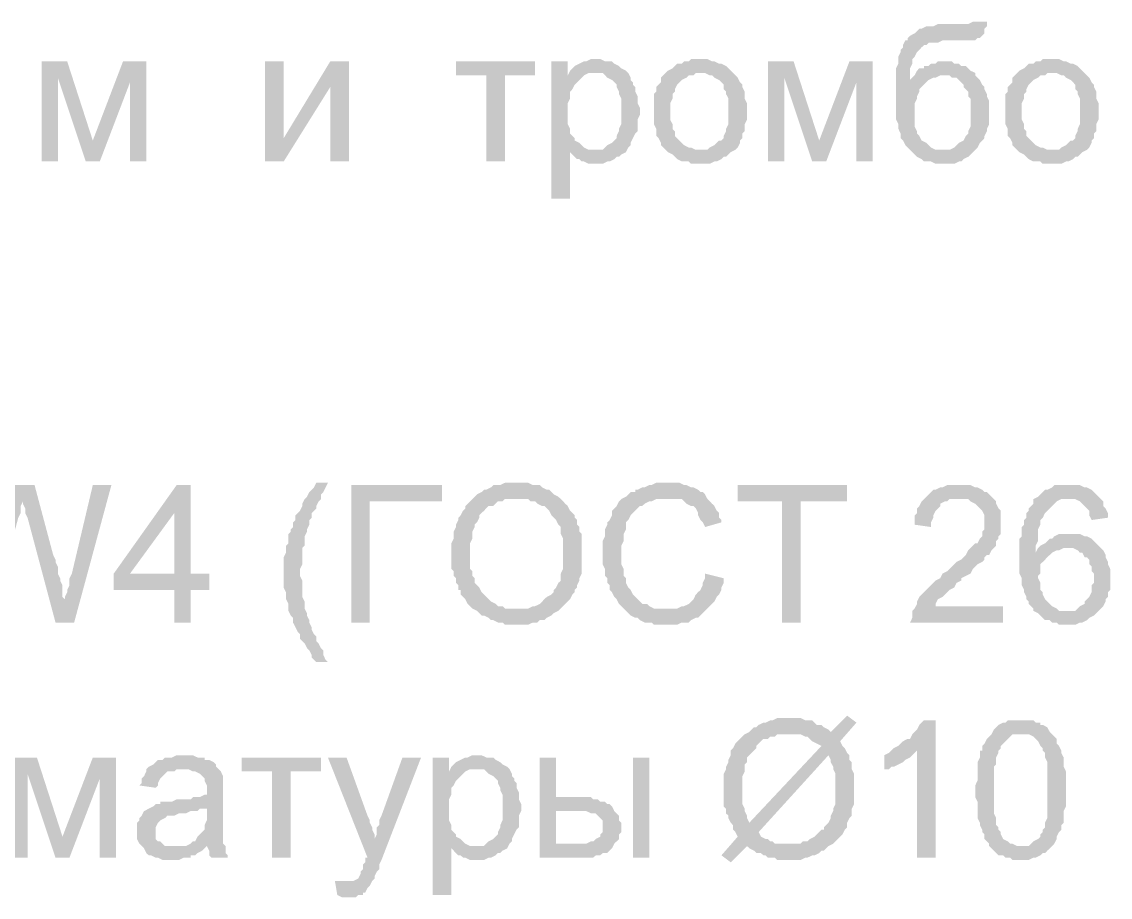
# Model space of a CAD drawing. Header units: millimetres. Extents: x -383313 to -161684, y -117025 to 99224.
# Drawn here: x -340972 to -338993, y -34127 to -32535 of the extents above; entities that cross this region are included whole.
import ezdxf

# ---------------------------------------------------------------- set-up
doc = ezdxf.new("R2010")
doc.units = ezdxf.units.MM
doc.header["$MEASUREMENT"] = 0
doc.layers.add('PDF_Solid Fills', color=7, linetype='Continuous')

# ---------------------------------------------------------------- blocks, each defined once
blk = doc.blocks.new('A$Cf5759c35')
at = {"layer": 'PDF_Solid Fills'}
for points in [[(19219.2, -14270.6), (19219.2, -14270.6), (19210.7, -14274.8), (19210.7, -14274.8), (19210.7, -14274.8), (19206.5, -14274.8), (19198, -14274.8), (19189.5, -14274.8), (19176.8, -14274.8), (19168.4, -14274.8), (19159.9, -14274.8), (19155.7, -14274.8), (19147.2, -14279), (19138.7, -14279), (19134.5, -14279), (19126, -14283.3), (19121.8, -14283.3), (19117.6, -14287.5), (19113.3, -14291.7), (19104.9, -14296), (19100.6, -14300.2), (19100.6, -14304.4), (19096.4, -14304.4), (19092.2, -14312.9), (19092.2, -14317.1), (19087.9, -14321.4), (19087.9, -14325.6), (19083.7, -14334.1), (19083.7, -14338.3), (19083.7, -14346.8), (19079.5, -14355.2), (19079.5, -14359.5), (19079.5, -14367.9), (19079.5, -14376.4), (19079.5, -14384.9), (19079.5, -14397.6), (19079.5, -14401.8), (19079.5, -14410.3), (19079.5, -14418.7), (19079.5, -14427.2), (19079.5, -14435.7), (19079.5, -14444.1), (19079.5, -14448.4), (19083.7, -14456.8), (19083.7, -14461.1), (19083.7, -14465.3), (19087.9, -14473.8), (19087.9, -14478), (19087.9, -14482.2), (19092.2, -14486.5), (19096.4, -14494.9), (19100.6, -14499.2), (19104.9, -14503.4), (19109.1, -14507.6), (19113.3, -14511.9), (19117.6, -14516.1), (19126, -14520.3), (19130.3, -14524.6), (19134.5, -14524.6), (19143, -14524.6), (19151.4, -14528.8), (19155.7, -14528.8), (19164.1, -14528.8), (19172.6, -14528.8), (19176.8, -14528.8), (19185.3, -14528.8), (19193.8, -14524.6), (19198, -14524.6), (19202.2, -14520.3), (19210.7, -14516.1), (19210.7, -14516.1), (19214.9, -14511.9), (19219.2, -14507.6), (19223.4, -14503.4), (19164.1, -14503.4), (19164.1, -14503.4), (19155.7, -14503.4), (19151.4, -14503.4), (19143, -14499.2), (19138.7, -14494.9), (19134.5, -14490.7), (19126, -14486.5), (19126, -14486.5), (19121.8, -14478), (19117.6, -14473.8), (19117.6, -14469.5), (19113.3, -14461.1), (19113.3, -14452.6), (19113.3, -14448.4), (19113.3, -14439.9), (19113.3, -14431.4), (19113.3, -14423), (19113.3, -14418.7), (19117.6, -14410.3), (19117.6, -14406), (19121.8, -14397.6), (19121.8, -14393.3), (19126, -14389.1), (19130.3, -14384.9), (19134.5, -14380.6), (19104.9, -14376.4), (19104.9, -14376.4), (19104.9, -14367.9), (19104.9, -14363.7), (19104.9, -14355.2), (19109.1, -14346.8), (19109.1, -14342.5), (19109.1, -14338.3), (19113.3, -14334.1), (19117.6, -14325.6), (19121.8, -14321.4), (19126, -14317.1), (19130.3, -14312.9), (19134.5, -14312.9), (19138.7, -14308.7), (19143, -14308.7), (19151.4, -14308.7), (19155.7, -14308.7), (19164.1, -14304.4), (19172.6, -14304.4), (19181.1, -14304.4), (19189.5, -14304.4), (19198, -14304.4), (19206.5, -14304.4), (19210.7, -14304.4), (19219.2, -14304.4), (19223.4, -14304.4), (19227.6, -14300.2), (19231.9, -14300.2), (19236.1, -14296), (19240.3, -14291.7), (19240.3, -14283.3), (19244.6, -14279), (19244.6, -14270.6)], [(17572.4, -14342.5), (17525.8, -14342.5), (17525.8, -14524.6), (17555.5, -14524.6), (17555.5, -14372.2)], [(17716.3, -14342.5), (17674, -14342.5), (17619, -14486.5), (17606.3, -14524.6), (17631.7, -14524.6), (17686.7, -14380.6)], [(18084.6, -14342.5), (18050.8, -14342.5), (17966.1, -14482.2), (17932.2, -14524.6), (17966.1, -14524.6), (18050.8, -14389.1)], [(18423.3, -14342.5), (18279.4, -14342.5), (18279.4, -14367.9), (18334.4, -14367.9), (18334.4, -14524.6), (18368.3, -14524.6), (18368.3, -14367.9), (18423.3, -14367.9)], [(18482.6, -14342.5), (18452.9, -14342.5), (18452.9, -14592.3), (18486.8, -14592.3), (18486.8, -14507.6), (18529.1, -14503.4), (18524.9, -14503.4), (18520.7, -14503.4), (18512.2, -14499.2), (18508, -14494.9), (18503.7, -14490.7), (18495.3, -14486.5), (18495.3, -14482.2), (18491, -14478), (18486.8, -14473.8), (18486.8, -14465.3), (18482.6, -14456.8), (18482.6, -14452.6), (18482.6, -14444.1), (18482.6, -14435.7), (18482.6, -14431.4), (18482.6, -14423), (18482.6, -14418.7), (18486.8, -14410.3), (18486.8, -14401.8), (18486.8, -14397.6), (18491, -14393.3), (18495.3, -14384.9), (18499.5, -14380.6), (18503.7, -14376.4), (18508, -14372.2), (18512.2, -14367.9), (18482.6, -14367.9)], [(18533.4, -14338.3), (18533.4, -14338.3), (18524.9, -14338.3), (18516.4, -14342.5), (18512.2, -14342.5), (18503.7, -14346.8), (18503.7, -14346.8), (18495.3, -14351), (18491, -14355.2), (18486.8, -14359.5), (18533.4, -14363.7), (18537.6, -14363.7), (18546.1, -14363.7), (18550.3, -14367.9), (18554.5, -14372.2), (18563, -14376.4), (18567.2, -14380.6), (18571.5, -14384.9), (18571.5, -14389.1), (18575.7, -14397.6), (18575.7, -14401.8), (18579.9, -14410.3), (18579.9, -14414.5), (18579.9, -14423), (18579.9, -14431.4), (18579.9, -14435.7), (18579.9, -14444.1), (18579.9, -14452.6), (18579.9, -14456.8), (18575.7, -14465.3), (18575.7, -14469.5), (18571.5, -14478), (18571.5, -14482.2), (18567.2, -14486.5), (18563, -14490.7), (18554.5, -14494.9), (18550.3, -14499.2), (18546.1, -14503.4), (18537.6, -14503.4), (18529.1, -14503.4), (18486.8, -14507.6), (18486.8, -14507.6), (18495.3, -14516.1), (18499.5, -14520.3), (18503.7, -14520.3), (18508, -14524.6), (18512.2, -14524.6), (18520.7, -14528.8), (18524.9, -14528.8), (18533.4, -14528.8), (18533.4, -14528.8), (18541.8, -14528.8), (18546.1, -14528.8), (18554.5, -14524.6), (18558.8, -14524.6), (18567.2, -14520.3), (18571.5, -14516.1), (18575.7, -14516.1), (18579.9, -14511.9), (18588.4, -14507.6), (18592.6, -14499.2), (18596.9, -14494.9), (18596.9, -14490.7), (18601.1, -14482.2), (18601.1, -14482.2), (18605.3, -14473.8), (18609.6, -14469.5), (18609.6, -14461.1), (18609.6, -14452.6), (18609.6, -14448.4), (18613.8, -14439.9), (18613.8, -14431.4), (18613.8, -14431.4), (18613.8, -14427.2), (18609.6, -14418.7), (18609.6, -14410.3), (18609.6, -14406), (18605.3, -14397.6), (18605.3, -14389.1), (18601.1, -14384.9), (18601.1, -14380.6), (18596.9, -14376.4), (18596.9, -14372.2), (18592.6, -14363.7), (18588.4, -14359.5), (18579.9, -14355.2), (18575.7, -14351), (18575.7, -14351), (18567.2, -14346.8), (18563, -14342.5), (18554.5, -14342.5), (18550.3, -14342.5), (18541.8, -14338.3)], [(18723.9, -14338.3), (18723.9, -14338.3), (18706.9, -14338.3), (18702.7, -14342.5), (18694.2, -14342.5), (18690, -14346.8), (18681.5, -14346.8), (18677.3, -14351), (18673.1, -14355.2), (18664.6, -14359.5), (18664.6, -14359.5), (18660.4, -14363.7), (18723.9, -14363.7), (18723.9, -14363.7), (18732.3, -14363.7), (18740.8, -14367.9), (18745, -14367.9), (18749.3, -14372.2), (18757.7, -14376.4), (18762, -14380.6), (18766.2, -14384.9), (18766.2, -14393.3), (18770.4, -14397.6), (18770.4, -14401.8), (18774.7, -14410.3), (18774.7, -14418.7), (18774.7, -14423), (18774.7, -14431.4), (18774.7, -14435.7), (18774.7, -14444.1), (18774.7, -14452.6), (18774.7, -14456.8), (18770.4, -14465.3), (18770.4, -14469.5), (18766.2, -14478), (18766.2, -14482.2), (18762, -14486.5), (18757.7, -14486.5), (18753.5, -14490.7), (18749.3, -14494.9), (18740.8, -14499.2), (18736.6, -14503.4), (18728.1, -14503.4), (18723.9, -14503.4), (18660.4, -14503.4), (18664.6, -14507.6), (18673.1, -14511.9), (18677.3, -14516.1), (18681.5, -14520.3), (18690, -14524.6), (18694.2, -14524.6), (18702.7, -14524.6), (18706.9, -14528.8), (18715.4, -14528.8), (18723.9, -14528.8), (18728.1, -14528.8), (18732.3, -14528.8), (18740.8, -14528.8), (18749.3, -14524.6), (18753.5, -14524.6), (18762, -14520.3), (18766.2, -14516.1), (18770.4, -14516.1), (18774.7, -14511.9), (18778.9, -14507.6), (18787.4, -14503.4), (18791.6, -14499.2), (18795.8, -14490.7), (18795.8, -14486.5), (18795.8, -14486.5), (18800.1, -14482.2), (18800.1, -14473.8), (18804.3, -14469.5), (18804.3, -14461.1), (18804.3, -14456.8), (18808.5, -14448.4), (18808.5, -14439.9), (18808.5, -14431.4), (18808.5, -14427.2), (18808.5, -14418.7), (18804.3, -14410.3), (18804.3, -14401.8), (18804.3, -14397.6), (18800.1, -14389.1), (18800.1, -14384.9), (18795.8, -14380.6), (18791.6, -14372.2), (18787.4, -14367.9), (18783.1, -14363.7), (18778.9, -14359.5), (18774.7, -14355.2), (18770.4, -14351), (18762, -14346.8), (18757.7, -14346.8), (18749.3, -14342.5), (18745, -14342.5), (18736.6, -14338.3), (18732.3, -14338.3)], [(18893.2, -14342.5), (18846.6, -14342.5), (18846.6, -14524.6), (18876.3, -14524.6), (18876.3, -14372.2)], [(19037.1, -14342.5), (18994.8, -14342.5), (18939.8, -14486.5), (18927.1, -14524.6), (18952.5, -14524.6), (19007.5, -14380.6)], [(19168.4, -14342.5), (19155.7, -14342.5), (19151.4, -14346.8), (19143, -14346.8), (19138.7, -14351), (19130.3, -14351), (19130.3, -14355.2), (19121.8, -14355.2), (19117.6, -14359.5), (19113.3, -14367.9), (19109.1, -14372.2), (19104.9, -14376.4), (19134.5, -14380.6), (19138.7, -14376.4), (19147.2, -14372.2), (19151.4, -14372.2), (19159.9, -14367.9), (19164.1, -14367.9), (19223.4, -14367.9), (19223.4, -14363.7), (19214.9, -14359.5), (19210.7, -14355.2), (19206.5, -14351), (19198, -14351), (19193.8, -14346.8), (19185.3, -14346.8), (19181.1, -14342.5), (19172.6, -14342.5)], [(19363.1, -14338.3), (19363.1, -14338.3), (19346.2, -14338.3), (19341.9, -14342.5), (19333.5, -14342.5), (19329.2, -14346.8), (19320.8, -14346.8), (19316.5, -14351), (19312.3, -14355.2), (19303.8, -14359.5), (19303.8, -14359.5), (19299.6, -14363.7), (19363.1, -14363.7), (19363.1, -14363.7), (19371.6, -14363.7), (19380, -14367.9), (19384.3, -14367.9), (19388.5, -14372.2), (19397, -14376.4), (19401.2, -14380.6), (19405.4, -14384.9), (19405.4, -14393.3), (19409.7, -14397.6), (19409.7, -14401.8), (19413.9, -14410.3), (19413.9, -14418.7), (19413.9, -14423), (19413.9, -14431.4), (19413.9, -14435.7), (19413.9, -14444.1), (19413.9, -14452.6), (19413.9, -14456.8), (19409.7, -14465.3), (19409.7, -14469.5), (19405.4, -14478), (19405.4, -14482.2), (19401.2, -14486.5), (19397, -14486.5), (19392.7, -14490.7), (19388.5, -14494.9), (19380, -14499.2), (19375.8, -14503.4), (19367.3, -14503.4), (19363.1, -14503.4), (19299.6, -14503.4), (19303.8, -14507.6), (19312.3, -14511.9), (19316.5, -14516.1), (19320.8, -14520.3), (19329.2, -14524.6), (19333.5, -14524.6), (19341.9, -14524.6), (19346.2, -14528.8), (19354.6, -14528.8), (19363.1, -14528.8), (19367.3, -14528.8), (19371.6, -14528.8), (19380, -14528.8), (19388.5, -14524.6), (19392.7, -14524.6), (19401.2, -14520.3), (19405.4, -14516.1), (19409.7, -14516.1), (19413.9, -14511.9), (19418.1, -14507.6), (19426.6, -14503.4), (19430.8, -14499.2), (19435.1, -14490.7), (19435.1, -14486.5), (19435.1, -14486.5), (19439.3, -14482.2), (19439.3, -14473.8), (19443.5, -14469.5), (19443.5, -14461.1), (19443.5, -14456.8), (19447.8, -14448.4), (19447.8, -14439.9), (19447.8, -14431.4), (19447.8, -14427.2), (19447.8, -14418.7), (19443.5, -14410.3), (19443.5, -14401.8), (19443.5, -14397.6), (19439.3, -14389.1), (19439.3, -14384.9), (19435.1, -14380.6), (19430.8, -14372.2), (19426.6, -14367.9), (19422.4, -14363.7), (19418.1, -14359.5), (19413.9, -14355.2), (19409.7, -14351), (19401.2, -14346.8), (19397, -14346.8), (19388.5, -14342.5), (19384.3, -14342.5), (19375.8, -14338.3), (19371.6, -14338.3)], [(18486.8, -14359.5), (18482.6, -14367.9), (18512.2, -14367.9), (18520.7, -14363.7), (18524.9, -14363.7), (18533.4, -14363.7)], [(18660.4, -14363.7), (18656.1, -14367.9), (18651.9, -14372.2), (18651.9, -14380.6), (18647.7, -14384.9), (18643.4, -14389.1), (18643.4, -14397.6), (18639.2, -14401.8), (18639.2, -14410.3), (18639.2, -14418.7), (18639.2, -14427.2), (18639.2, -14435.7), (18639.2, -14435.7), (18639.2, -14444.1), (18639.2, -14452.6), (18639.2, -14456.8), (18643.4, -14465.3), (18643.4, -14473.8), (18643.4, -14478), (18647.7, -14482.2), (18651.9, -14490.7), (18651.9, -14494.9), (18656.1, -14499.2), (18660.4, -14503.4), (18723.9, -14503.4), (18719.6, -14503.4), (18715.4, -14503.4), (18706.9, -14499.2), (18702.7, -14499.2), (18694.2, -14494.9), (18690, -14490.7), (18685.8, -14486.5), (18685.8, -14486.5), (18681.5, -14482.2), (18677.3, -14478), (18677.3, -14469.5), (18673.1, -14465.3), (18673.1, -14456.8), (18668.8, -14448.4), (18668.8, -14444.1), (18668.8, -14435.7), (18668.8, -14431.4), (18668.8, -14423), (18668.8, -14418.7), (18673.1, -14410.3), (18673.1, -14401.8), (18677.3, -14397.6), (18677.3, -14393.3), (18681.5, -14384.9), (18685.8, -14380.6), (18685.8, -14380.6), (18690, -14376.4), (18698.5, -14372.2), (18702.7, -14367.9), (18711.2, -14367.9), (18715.4, -14363.7), (18723.9, -14363.7)], [(19223.4, -14367.9), (19164.1, -14367.9), (19176.8, -14367.9), (19181.1, -14372.2), (19189.5, -14372.2), (19193.8, -14376.4), (19198, -14380.6), (19202.2, -14384.9), (19202.2, -14389.1), (19206.5, -14393.3), (19210.7, -14397.6), (19210.7, -14406), (19214.9, -14410.3), (19214.9, -14418.7), (19214.9, -14427.2), (19214.9, -14431.4), (19214.9, -14439.9), (19214.9, -14448.4), (19214.9, -14456.8), (19214.9, -14461.1), (19210.7, -14469.5), (19210.7, -14473.8), (19206.5, -14478), (19202.2, -14486.5), (19202.2, -14486.5), (19193.8, -14490.7), (19189.5, -14494.9), (19185.3, -14499.2), (19176.8, -14503.4), (19172.6, -14503.4), (19164.1, -14503.4), (19223.4, -14503.4), (19227.6, -14499.2), (19231.9, -14490.7), (19236.1, -14486.5), (19240.3, -14482.2), (19240.3, -14478), (19244.6, -14469.5), (19244.6, -14465.3), (19248.8, -14456.8), (19248.8, -14448.4), (19248.8, -14444.1), (19248.8, -14435.7), (19248.8, -14431.4), (19248.8, -14423), (19248.8, -14414.5), (19244.6, -14406), (19244.6, -14401.8), (19240.3, -14393.3), (19240.3, -14389.1), (19236.1, -14384.9), (19231.9, -14376.4), (19227.6, -14372.2)], [(19299.6, -14363.7), (19295.4, -14367.9), (19291.1, -14372.2), (19291.1, -14380.6), (19286.9, -14384.9), (19282.7, -14389.1), (19282.7, -14397.6), (19278.4, -14401.8), (19278.4, -14410.3), (19278.4, -14418.7), (19278.4, -14427.2), (19278.4, -14435.7), (19278.4, -14435.7), (19278.4, -14444.1), (19278.4, -14452.6), (19278.4, -14456.8), (19282.7, -14465.3), (19282.7, -14473.8), (19282.7, -14478), (19286.9, -14482.2), (19291.1, -14490.7), (19291.1, -14494.9), (19295.4, -14499.2), (19299.6, -14503.4), (19363.1, -14503.4), (19358.9, -14503.4), (19354.6, -14503.4), (19346.2, -14499.2), (19341.9, -14499.2), (19333.5, -14494.9), (19329.2, -14490.7), (19325, -14486.5), (19325, -14486.5), (19320.8, -14482.2), (19316.5, -14478), (19316.5, -14469.5), (19312.3, -14465.3), (19312.3, -14456.8), (19308.1, -14448.4), (19308.1, -14444.1), (19308.1, -14435.7), (19308.1, -14431.4), (19308.1, -14423), (19308.1, -14418.7), (19312.3, -14410.3), (19312.3, -14401.8), (19316.5, -14397.6), (19316.5, -14393.3), (19320.8, -14384.9), (19325, -14380.6), (19325, -14380.6), (19329.2, -14376.4), (19337.7, -14372.2), (19341.9, -14367.9), (19350.4, -14367.9), (19354.6, -14363.7), (19363.1, -14363.7)], [(17513.1, -15113), (17470.8, -15113), (17424.2, -15282.3), (17424.2, -15282.3), (17424.2, -15286.6), (17424.2, -15290.8), (17420, -15299.3), (17420, -15307.7), (17415.8, -15316.2), (17415.8, -15328.9), (17398.8, -15362.8), (17432.7, -15362.8), (17483.5, -15172.3), (17483.5, -15172.3), (17487.7, -15163.8), (17487.7, -15159.6), (17487.7, -15151.1), (17492, -15142.6)], [(17513.1, -15113), (17492, -15142.6), (17492, -15142.6), (17492, -15146.9), (17496.2, -15155.3), (17496.2, -15163.8), (17500.4, -15172.3), (17551.2, -15362.8), (17568.2, -15328.9), (17568.2, -15320.4), (17563.9, -15316.2), (17563.9, -15307.7), (17563.9, -15303.5), (17563.9, -15295), (17559.7, -15286.6), (17559.7, -15282.3), (17555.5, -15273.9), (17555.5, -15269.6), (17555.5, -15261.2), (17551.2, -15252.7), (17551.2, -15248.5), (17547, -15240)], [(17652.8, -15113), (17619, -15113), (17580.9, -15273.9), (17576.6, -15282.3), (17576.6, -15286.6), (17576.6, -15295), (17572.4, -15303.5), (17572.4, -15307.7), (17568.2, -15316.2), (17568.2, -15320.4), (17568.2, -15328.9), (17551.2, -15362.8), (17585.1, -15362.8)], [(17796.8, -15113), (17771.4, -15113), (17657.1, -15273.9), (17657.1, -15303.5), (17767.1, -15303.5), (17767.1, -15362.8), (17796.8, -15362.8), (17796.8, -15303.5), (17830.6, -15303.5), (17830.6, -15273.9), (17796.8, -15273.9), (17686.7, -15273.9), (17767.1, -15163.8)], [(17796.8, -15113), (17767.1, -15163.8), (17767.1, -15273.9), (17686.7, -15273.9), (17796.8, -15273.9)], [(18046.5, -15108.8), (18025.4, -15108.8), (18021.1, -15117.2), (18016.9, -15121.5), (18012.7, -15125.7), (18008.4, -15134.2), (18004.2, -15138.4), (18000, -15146.9), (18000, -15151.1), (17995.7, -15159.6), (17991.5, -15163.8), (17987.3, -15168), (17987.3, -15176.5), (17983, -15180.7), (17983, -15189.2), (17978.8, -15193.4), (17978.8, -15197.7), (17974.6, -15201.9), (17974.6, -15210.4), (17974.6, -15218.8), (17970.3, -15223.1), (17970.3, -15231.5), (17970.3, -15235.8), (17966.1, -15244.2), (17966.1, -15252.7), (17966.1, -15256.9), (17966.1, -15265.4), (17966.1, -15273.9), (17966.1, -15273.9), (17966.1, -15278.1), (17966.1, -15286.6), (17966.1, -15295), (17966.1, -15299.3), (17970.3, -15307.7), (17970.3, -15316.2), (17970.3, -15320.4), (17974.6, -15328.9), (17974.6, -15333.1), (17974.6, -15341.6), (17978.8, -15350.1), (17983, -15354.3), (17983, -15362.8), (17983, -15362.8), (17987.3, -15371.2), (17991.5, -15379.7), (17995.7, -15383.9), (17995.7, -15392.4), (18000, -15396.6), (18004.2, -15400.9), (18008.4, -15409.3), (18012.7, -15413.6), (18016.9, -15422), (18016.9, -15426.3), (18021.1, -15430.5), (18025.4, -15434.7), (18046.5, -15434.7), (18046.5, -15434.7), (18042.3, -15430.5), (18038.1, -15422), (18038.1, -15413.6), (18033.8, -15409.3), (18029.6, -15400.9), (18025.4, -15396.6), (18025.4, -15388.2), (18021.1, -15383.9), (18016.9, -15375.5), (18016.9, -15371.2), (18012.7, -15362.8), (18012.7, -15358.5), (18008.4, -15350.1), (18008.4, -15345.8), (18004.2, -15337.4), (18004.2, -15328.9), (18004.2, -15324.7), (18000, -15316.2), (18000, -15312), (18000, -15303.5), (18000, -15299.3), (18000, -15290.8), (18000, -15286.6), (17995.7, -15278.1), (17995.7, -15273.9), (17995.7, -15269.6), (17995.7, -15265.4), (18000, -15256.9), (18000, -15248.5), (18000, -15244.2), (18000, -15235.8), (18000, -15227.3), (18004.2, -15223.1), (18004.2, -15214.6), (18004.2, -15210.4), (18004.2, -15206.1), (18008.4, -15197.7), (18008.4, -15193.4), (18012.7, -15185), (18012.7, -15176.5), (18016.9, -15172.3), (18016.9, -15163.8), (18021.1, -15159.6), (18021.1, -15159.6), (18025.4, -15155.3), (18025.4, -15151.1), (18029.6, -15142.6), (18033.8, -15138.4), (18033.8, -15129.9), (18038.1, -15125.7), (18042.3, -15117.2)], [(18254, -15113), (18088.9, -15113), (18088.9, -15362.8), (18122.7, -15362.8), (18122.7, -15142.6), (18254, -15142.6)], [(18389.4, -15108.8), (18389.4, -15108.8), (18368.3, -15108.8), (18359.8, -15113), (18355.6, -15113), (18347.1, -15113), (18342.9, -15117.2), (18334.4, -15121.5), (18330.2, -15121.5), (18325.9, -15125.7), (18317.5, -15129.9), (18313.2, -15134.2), (18389.4, -15138.4), (18397.9, -15138.4), (18402.1, -15138.4), (18410.6, -15138.4), (18414.8, -15142.6), (18423.3, -15142.6), (18427.5, -15146.9), (18436, -15151.1), (18440.2, -15151.1), (18444.5, -15155.3), (18448.7, -15159.6), (18452.9, -15168), (18457.2, -15172.3), (18461.4, -15176.5), (18465.6, -15185), (18469.9, -15189.2), (18469.9, -15197.7), (18469.9, -15201.9), (18474.1, -15210.4), (18474.1, -15214.6), (18474.1, -15223.1), (18474.1, -15231.5), (18474.1, -15240), (18474.1, -15244.2), (18474.1, -15252.7), (18474.1, -15261.2), (18474.1, -15265.4), (18469.9, -15273.9), (18469.9, -15278.1), (18469.9, -15286.6), (18465.6, -15290.8), (18461.4, -15299.3), (18457.2, -15303.5), (18457.2, -15307.7), (18452.9, -15312), (18452.9, -15312), (18444.5, -15316.2), (18440.2, -15320.4), (18436, -15324.7), (18431.8, -15328.9), (18423.3, -15333.1), (18419.1, -15333.1), (18410.6, -15337.4), (18406.4, -15337.4), (18397.9, -15337.4), (18389.4, -15337.4), (18469.9, -15337.4), (18474.1, -15333.1), (18478.3, -15328.9), (18482.6, -15324.7), (18486.8, -15320.4), (18491, -15312), (18495.3, -15307.7), (18495.3, -15303.5), (18499.5, -15299.3), (18499.5, -15295), (18503.7, -15286.6), (18503.7, -15282.3), (18508, -15273.9), (18508, -15265.4), (18508, -15261.2), (18508, -15252.7), (18508, -15244.2), (18508, -15240), (18508, -15240), (18508, -15231.5), (18508, -15223.1), (18508, -15214.6), (18508, -15210.4), (18508, -15201.9), (18503.7, -15197.7), (18503.7, -15189.2), (18499.5, -15185), (18499.5, -15176.5), (18495.3, -15172.3), (18495.3, -15168), (18491, -15163.8), (18486.8, -15159.6), (18482.6, -15151.1), (18478.3, -15146.9), (18474.1, -15142.6), (18469.9, -15138.4), (18465.6, -15134.2), (18457.2, -15129.9), (18452.9, -15125.7), (18448.7, -15121.5), (18444.5, -15121.5), (18436, -15117.2), (18431.8, -15113), (18423.3, -15113), (18419.1, -15113), (18410.6, -15108.8), (18406.4, -15108.8), (18397.9, -15108.8)], [(18664.6, -15108.8), (18664.6, -15108.8), (18643.4, -15108.8), (18635, -15113), (18630.7, -15113), (18622.3, -15117.2), (18618, -15117.2), (18609.6, -15121.5), (18605.3, -15121.5), (18605.3, -15125.7), (18596.9, -15125.7), (18592.6, -15129.9), (18588.4, -15134.2), (18579.9, -15138.4), (18575.7, -15142.6), (18571.5, -15151.1), (18567.2, -15155.3), (18563, -15159.6), (18563, -15168), (18563, -15168), (18558.8, -15176.5), (18554.5, -15180.7), (18554.5, -15185), (18550.3, -15193.4), (18550.3, -15201.9), (18550.3, -15206.1), (18546.1, -15214.6), (18546.1, -15218.8), (18546.1, -15227.3), (18546.1, -15235.8), (18546.1, -15244.2), (18546.1, -15248.5), (18546.1, -15256.9), (18550.3, -15265.4), (18550.3, -15269.6), (18550.3, -15278.1), (18554.5, -15282.3), (18554.5, -15290.8), (18558.8, -15295), (18558.8, -15303.5), (18558.8, -15303.5), (18563, -15307.7), (18567.2, -15316.2), (18571.5, -15320.4), (18575.7, -15328.9), (18579.9, -15333.1), (18584.2, -15337.4), (18588.4, -15341.6), (18660.4, -15337.4), (18656.1, -15337.4), (18651.9, -15337.4), (18643.4, -15337.4), (18639.2, -15337.4), (18630.7, -15333.1), (18626.5, -15328.9), (18618, -15328.9), (18613.8, -15324.7), (18609.6, -15320.4), (18605.3, -15316.2), (18601.1, -15312), (18596.9, -15303.5), (18592.6, -15299.3), (18588.4, -15290.8), (18588.4, -15290.8), (18588.4, -15282.3), (18584.2, -15278.1), (18584.2, -15269.6), (18584.2, -15265.4), (18579.9, -15256.9), (18579.9, -15252.7), (18579.9, -15244.2), (18579.9, -15235.8), (18579.9, -15235.8), (18579.9, -15227.3), (18579.9, -15223.1), (18584.2, -15214.6), (18584.2, -15206.1), (18584.2, -15201.9), (18588.4, -15193.4), (18588.4, -15189.2), (18588.4, -15180.7), (18592.6, -15176.5), (18596.9, -15168), (18601.1, -15163.8), (18605.3, -15159.6), (18609.6, -15155.3), (18613.8, -15151.1), (18618, -15151.1), (18622.3, -15146.9), (18630.7, -15142.6), (18635, -15142.6), (18643.4, -15138.4), (18647.7, -15138.4), (18656.1, -15138.4), (18664.6, -15138.4), (18736.6, -15138.4), (18732.3, -15129.9), (18728.1, -15125.7), (18723.9, -15125.7), (18719.6, -15121.5), (18711.2, -15117.2), (18706.9, -15117.2), (18698.5, -15113), (18694.2, -15113), (18685.8, -15108.8), (18677.3, -15108.8), (18673.1, -15108.8)], [(18990.6, -15113), (18791.6, -15113), (18791.6, -15142.6), (18872, -15142.6), (18872, -15362.8), (18905.9, -15362.8), (18905.9, -15142.6), (18990.6, -15142.6)], [(19193.8, -15113), (19172.6, -15113), (19164.1, -15117.2), (19159.9, -15117.2), (19151.4, -15121.5), (19147.2, -15121.5), (19143, -15125.7), (19138.7, -15129.9), (19134.5, -15134.2), (19130.3, -15138.4), (19126, -15142.6), (19121.8, -15151.1), (19117.6, -15155.3), (19117.6, -15163.8), (19113.3, -15168), (19113.3, -15176.5), (19113.3, -15185), (19143, -15189.2), (19143, -15180.7), (19147.2, -15172.3), (19147.2, -15168), (19151.4, -15159.6), (19155.7, -15155.3), (19159.9, -15151.1), (19159.9, -15146.9), (19168.4, -15142.6), (19172.6, -15142.6), (19176.8, -15138.4), (19185.3, -15138.4), (19193.8, -15138.4), (19257.3, -15138.4), (19248.8, -15129.9), (19248.8, -15129.9), (19244.6, -15125.7), (19240.3, -15125.7), (19236.1, -15121.5), (19227.6, -15117.2), (19223.4, -15117.2), (19214.9, -15113), (19210.7, -15113), (19202.2, -15113)], [(19392.7, -15113), (19367.3, -15113), (19363.1, -15117.2), (19354.6, -15121.5), (19350.4, -15121.5), (19346.2, -15125.7), (19341.9, -15129.9), (19337.7, -15134.2), (19392.7, -15138.4), (19392.7, -15138.4), (19401.2, -15138.4), (19405.4, -15138.4), (19413.9, -15142.6), (19418.1, -15146.9), (19422.4, -15151.1), (19422.4, -15151.1), (19426.6, -15155.3), (19430.8, -15159.6), (19430.8, -15168), (19435.1, -15176.5), (19464.7, -15172.3), (19464.7, -15168), (19464.7, -15163.8), (19460.5, -15155.3), (19456.2, -15151.1), (19456.2, -15142.6), (19452, -15138.4), (19447.8, -15134.2), (19443.5, -15129.9), (19439.3, -15125.7), (19435.1, -15121.5), (19426.6, -15117.2), (19422.4, -15117.2), (19413.9, -15113), (19409.7, -15113), (19401.2, -15113)], [(18313.2, -15134.2), (18309, -15138.4), (18304.8, -15142.6), (18300.5, -15146.9), (18296.3, -15151.1), (18296.3, -15155.3), (18292.1, -15159.6), (18287.8, -15168), (18283.6, -15172.3), (18283.6, -15176.5), (18279.4, -15185), (18279.4, -15189.2), (18275.1, -15197.7), (18275.1, -15201.9), (18275.1, -15210.4), (18270.9, -15218.8), (18270.9, -15227.3), (18270.9, -15231.5), (18270.9, -15240), (18270.9, -15244.2), (18270.9, -15248.5), (18270.9, -15256.9), (18270.9, -15265.4), (18275.1, -15269.6), (18275.1, -15278.1), (18279.4, -15282.3), (18279.4, -15290.8), (18283.6, -15295), (18283.6, -15303.5), (18287.8, -15303.5), (18287.8, -15312), (18292.1, -15316.2), (18296.3, -15320.4), (18300.5, -15328.9), (18304.8, -15333.1), (18309, -15337.4), (18317.5, -15341.6), (18321.7, -15345.8), (18325.9, -15350.1), (18330.2, -15350.1), (18338.6, -15354.3), (18342.9, -15358.5), (18347.1, -15358.5), (18355.6, -15362.8), (18364, -15362.8), (18368.3, -15367), (18376.7, -15367), (18385.2, -15367), (18389.4, -15367), (18389.4, -15367), (18397.9, -15367), (18406.4, -15367), (18410.6, -15367), (18419.1, -15362.8), (18427.5, -15362.8), (18431.8, -15358.5), (18440.2, -15358.5), (18444.5, -15354.3), (18452.9, -15350.1), (18452.9, -15350.1), (18457.2, -15345.8), (18465.6, -15341.6), (18469.9, -15337.4), (18389.4, -15337.4), (18389.4, -15337.4), (18381, -15337.4), (18376.7, -15337.4), (18368.3, -15337.4), (18364, -15333.1), (18355.6, -15333.1), (18351.3, -15328.9), (18342.9, -15324.7), (18338.6, -15320.4), (18334.4, -15316.2), (18330.2, -15312), (18330.2, -15312), (18325.9, -15307.7), (18321.7, -15299.3), (18317.5, -15295), (18313.2, -15290.8), (18313.2, -15282.3), (18309, -15278.1), (18309, -15269.6), (18304.8, -15265.4), (18304.8, -15256.9), (18304.8, -15248.5), (18304.8, -15240), (18304.8, -15235.8), (18304.8, -15227.3), (18304.8, -15218.8), (18309, -15210.4), (18309, -15201.9), (18309, -15197.7), (18313.2, -15189.2), (18313.2, -15185), (18317.5, -15180.7), (18321.7, -15172.3), (18321.7, -15168), (18325.9, -15163.8), (18330.2, -15159.6), (18334.4, -15155.3), (18338.6, -15151.1), (18347.1, -15151.1), (18351.3, -15146.9), (18355.6, -15142.6), (18364, -15142.6), (18368.3, -15138.4), (18376.7, -15138.4), (18385.2, -15138.4), (18389.4, -15138.4)], [(18736.6, -15138.4), (18664.6, -15138.4), (18690, -15138.4), (18694.2, -15142.6), (18698.5, -15146.9), (18706.9, -15151.1), (18711.2, -15151.1), (18715.4, -15155.3), (18719.6, -15163.8), (18719.6, -15168), (18723.9, -15176.5), (18728.1, -15180.7), (18732.3, -15189.2), (18762, -15180.7), (18762, -15176.5), (18757.7, -15172.3), (18757.7, -15163.8), (18753.5, -15159.6), (18749.3, -15151.1), (18745, -15146.9), (18740.8, -15142.6)], [(19257.3, -15138.4), (19193.8, -15138.4), (19210.7, -15138.4), (19214.9, -15142.6), (19223.4, -15146.9), (19227.6, -15151.1), (19227.6, -15151.1), (19231.9, -15155.3), (19236.1, -15159.6), (19240.3, -15168), (19240.3, -15172.3), (19240.3, -15180.7), (19240.3, -15185), (19240.3, -15193.4), (19236.1, -15197.7), (19236.1, -15206.1), (19231.9, -15210.4), (19227.6, -15218.8), (19223.4, -15218.8), (19219.2, -15223.1), (19214.9, -15227.3), (19210.7, -15231.5), (19206.5, -15240), (19202.2, -15244.2), (19198, -15248.5), (19189.5, -15252.7), (19185.3, -15256.9), (19176.8, -15265.4), (19172.6, -15269.6), (19164.1, -15273.9), (19159.9, -15282.3), (19151.4, -15286.6), (19147.2, -15290.8), (19143, -15295), (19138.7, -15299.3), (19134.5, -15303.5), (19130.3, -15307.7), (19126, -15312), (19121.8, -15316.2), (19117.6, -15324.7), (19117.6, -15328.9), (19113.3, -15337.4), (19109.1, -15341.6), (19109.1, -15341.6), (19109.1, -15350.1), (19109.1, -15354.3), (19104.9, -15362.8), (19274.2, -15362.8), (19274.2, -15333.1), (19151.4, -15333.1), (19151.4, -15333.1), (19151.4, -15328.9), (19155.7, -15320.4), (19164.1, -15316.2), (19164.1, -15316.2), (19168.4, -15312), (19172.6, -15307.7), (19176.8, -15303.5), (19185.3, -15299.3), (19189.5, -15290.8), (19198, -15286.6), (19198, -15282.3), (19206.5, -15278.1), (19214.9, -15273.9), (19219.2, -15265.4), (19223.4, -15261.2), (19227.6, -15256.9), (19236.1, -15252.7), (19240.3, -15248.5), (19240.3, -15244.2), (19244.6, -15240), (19248.8, -15240), (19253, -15231.5), (19257.3, -15227.3), (19261.5, -15223.1), (19261.5, -15214.6), (19265.7, -15210.4), (19265.7, -15206.1), (19270, -15201.9), (19270, -15193.4), (19270, -15189.2), (19270, -15180.7), (19270, -15180.7), (19270, -15172.3), (19270, -15168), (19270, -15159.6), (19265.7, -15155.3), (19261.5, -15146.9), (19261.5, -15142.6)], [(19337.7, -15134.2), (19329.2, -15138.4), (19329.2, -15146.9), (19325, -15151.1), (19320.8, -15155.3), (19320.8, -15159.6), (19316.5, -15163.8), (19316.5, -15172.3), (19312.3, -15176.5), (19312.3, -15185), (19308.1, -15189.2), (19308.1, -15197.7), (19308.1, -15206.1), (19303.8, -15210.4), (19303.8, -15218.8), (19303.8, -15227.3), (19303.8, -15235.8), (19303.8, -15244.2), (19303.8, -15248.5), (19303.8, -15256.9), (19303.8, -15265.4), (19303.8, -15273.9), (19308.1, -15282.3), (19308.1, -15290.8), (19308.1, -15295), (19312.3, -15303.5), (19312.3, -15307.7), (19316.5, -15316.2), (19316.5, -15320.4), (19320.8, -15324.7), (19320.8, -15328.9), (19325, -15333.1), (19329.2, -15337.4), (19329.2, -15341.6), (19337.7, -15345.8), (19341.9, -15350.1), (19346.2, -15354.3), (19350.4, -15358.5), (19358.9, -15358.5), (19363.1, -15362.8), (19371.6, -15362.8), (19375.8, -15367), (19384.3, -15367), (19392.7, -15367), (19392.7, -15367), (19397, -15367), (19405.4, -15367), (19413.9, -15362.8), (19418.1, -15362.8), (19426.6, -15358.5), (19430.8, -15354.3), (19430.8, -15354.3), (19439.3, -15350.1), (19443.5, -15345.8), (19447.8, -15341.6), (19388.5, -15341.6), (19384.3, -15341.6), (19375.8, -15341.6), (19371.6, -15337.4), (19363.1, -15333.1), (19363.1, -15333.1), (19358.9, -15328.9), (19354.6, -15324.7), (19350.4, -15320.4), (19346.2, -15312), (19346.2, -15307.7), (19341.9, -15303.5), (19341.9, -15295), (19341.9, -15290.8), (19337.7, -15282.3), (19337.7, -15278.1), (19341.9, -15273.9), (19341.9, -15265.4), (19341.9, -15256.9), (19346.2, -15252.7), (19350.4, -15248.5), (19354.6, -15244.2), (19358.9, -15240), (19363.1, -15235.8), (19333.5, -15235.8), (19333.5, -15231.5), (19333.5, -15223.1), (19337.7, -15214.6), (19337.7, -15206.1), (19337.7, -15197.7), (19337.7, -15193.4), (19341.9, -15185), (19341.9, -15180.7), (19341.9, -15176.5), (19346.2, -15172.3), (19350.4, -15163.8), (19354.6, -15159.6), (19358.9, -15155.3), (19363.1, -15151.1), (19367.3, -15146.9), (19371.6, -15142.6), (19380, -15138.4), (19384.3, -15138.4), (19392.7, -15138.4)], [(19397, -15201.9), (19397, -15201.9), (19375.8, -15201.9), (19367.3, -15206.1), (19363.1, -15210.4), (19358.9, -15210.4), (19354.6, -15214.6), (19350.4, -15218.8), (19341.9, -15223.1), (19337.7, -15227.3), (19333.5, -15235.8), (19363.1, -15235.8), (19371.6, -15231.5), (19375.8, -15231.5), (19384.3, -15227.3), (19388.5, -15227.3), (19447.8, -15223.1), (19443.5, -15218.8), (19439.3, -15214.6), (19435.1, -15210.4), (19426.6, -15206.1), (19422.4, -15206.1), (19413.9, -15201.9), (19409.7, -15201.9), (19401.2, -15201.9)], [(19447.8, -15223.1), (19388.5, -15227.3), (19401.2, -15227.3), (19409.7, -15231.5), (19413.9, -15235.8), (19418.1, -15235.8), (19422.4, -15244.2), (19426.6, -15244.2), (19430.8, -15248.5), (19430.8, -15256.9), (19435.1, -15261.2), (19435.1, -15269.6), (19439.3, -15273.9), (19439.3, -15282.3), (19439.3, -15290.8), (19435.1, -15295), (19435.1, -15303.5), (19435.1, -15307.7), (19430.8, -15316.2), (19426.6, -15320.4), (19422.4, -15324.7), (19422.4, -15328.9), (19413.9, -15333.1), (19409.7, -15337.4), (19405.4, -15341.6), (19397, -15341.6), (19388.5, -15341.6), (19447.8, -15341.6), (19452, -15337.4), (19456.2, -15333.1), (19460.5, -15324.7), (19460.5, -15320.4), (19464.7, -15316.2), (19464.7, -15307.7), (19468.9, -15303.5), (19468.9, -15295), (19468.9, -15290.8), (19468.9, -15282.3), (19468.9, -15278.1), (19468.9, -15269.6), (19468.9, -15265.4), (19464.7, -15256.9), (19464.7, -15252.7), (19460.5, -15244.2), (19460.5, -15240), (19456.2, -15231.5), (19452, -15227.3)], [(18732.3, -15273.9), (18732.3, -15273.9), (18732.3, -15282.3), (18728.1, -15290.8), (18728.1, -15295), (18723.9, -15303.5), (18719.6, -15307.7), (18715.4, -15312), (18711.2, -15320.4), (18706.9, -15324.7), (18706.9, -15324.7), (18702.7, -15328.9), (18694.2, -15333.1), (18690, -15333.1), (18681.5, -15337.4), (18677.3, -15337.4), (18668.8, -15337.4), (18660.4, -15337.4), (18588.4, -15341.6), (18592.6, -15345.8), (18596.9, -15350.1), (18605.3, -15354.3), (18609.6, -15354.3), (18613.8, -15358.5), (18622.3, -15362.8), (18626.5, -15362.8), (18635, -15362.8), (18639.2, -15367), (18647.7, -15367), (18656.1, -15367), (18664.6, -15367), (18664.6, -15367), (18673.1, -15367), (18681.5, -15367), (18690, -15362.8), (18694.2, -15362.8), (18702.7, -15362.8), (18706.9, -15358.5), (18715.4, -15354.3), (18719.6, -15354.3), (18723.9, -15350.1), (18728.1, -15345.8), (18732.3, -15341.6), (18736.6, -15337.4), (18740.8, -15333.1), (18745, -15328.9), (18749.3, -15324.7), (18753.5, -15316.2), (18757.7, -15312), (18762, -15303.5), (18762, -15299.3), (18766.2, -15290.8), (18766.2, -15282.3)], [(18990.6, -15532.1), (18960.9, -15561.7), (18804.3, -15566), (18905.9, -15566), (18914.4, -15570.2), (18918.6, -15570.2), (18922.8, -15574.4), (18927.1, -15578.7), (18935.5, -15582.9), (18944, -15587.1), (18812.8, -15726.8), (18783.1, -15731.1), (18783.1, -15739.5), (18787.4, -15743.8), (18791.6, -15752.2), (18762, -15786.1), (18778.9, -15798.8), (18808.5, -15769.2), (18965.2, -15764.9), (18884.7, -15764.9), (18880.5, -15764.9), (18872, -15764.9), (18867.8, -15764.9), (18859.3, -15764.9), (18855.1, -15760.7), (18850.9, -15760.7), (18846.6, -15756.5), (18842.4, -15756.5), (18833.9, -15752.2), (18829.7, -15743.8), (18956.7, -15604.1), (18990.6, -15599.8), (18986.3, -15591.4), (18982.1, -15587.1), (18977.9, -15578.7), (19007.5, -15544.8)], [(18884.7, -15536.3), (18884.7, -15536.3), (18863.6, -15536.3), (18855.1, -15540.6), (18850.9, -15540.6), (18842.4, -15544.8), (18838.2, -15544.8), (18829.7, -15549), (18825.5, -15553.3), (18821.2, -15553.3), (18817, -15557.5), (18812.8, -15561.7), (18804.3, -15566), (18960.9, -15561.7), (18960.9, -15561.7), (18956.7, -15557.5), (18948.2, -15553.3), (18944, -15549), (18935.5, -15549), (18931.3, -15544.8), (18927.1, -15540.6), (18918.6, -15540.6), (18914.4, -15540.6), (18905.9, -15536.3), (18901.7, -15536.3), (18893.2, -15536.3)], [(19151.4, -15540.6), (19130.3, -15540.6), (19126, -15544.8), (19121.8, -15549), (19117.6, -15557.5), (19113.3, -15561.7), (19109.1, -15566), (19104.9, -15574.4), (19100.6, -15574.4), (19092.2, -15578.7), (19087.9, -15582.9), (19083.7, -15587.1), (19075.2, -15591.4), (19117.6, -15595.6), (19117.6, -15790.3), (19151.4, -15790.3)], [(19308.1, -15540.6), (19308.1, -15540.6), (19282.7, -15540.6), (19278.4, -15544.8), (19274.2, -15544.8), (19265.7, -15549), (19261.5, -15553.3), (19261.5, -15553.3), (19257.3, -15557.5), (19253, -15566), (19308.1, -15566), (19308.1, -15566), (19316.5, -15566), (19320.8, -15566), (19329.2, -15570.2), (19333.5, -15574.4), (19337.7, -15578.7), (19341.9, -15587.1), (19341.9, -15587.1), (19346.2, -15591.4), (19346.2, -15595.6), (19350.4, -15599.8), (19350.4, -15604.1), (19350.4, -15608.3), (19354.6, -15616.8), (19354.6, -15625.2), (19354.6, -15629.5), (19354.6, -15637.9), (19354.6, -15646.4), (19354.6, -15659.1), (19354.6, -15667.6), (19354.6, -15667.6), (19354.6, -15680.3), (19354.6, -15688.7), (19354.6, -15697.2), (19354.6, -15705.7), (19354.6, -15709.9), (19354.6, -15718.4), (19350.4, -15726.8), (19350.4, -15731.1), (19350.4, -15735.3), (19346.2, -15739.5), (19346.2, -15743.8), (19341.9, -15748), (19341.9, -15752.2), (19337.7, -15756.5), (19329.2, -15760.7), (19325, -15764.9), (19320.8, -15769.2), (19312.3, -15769.2), (19308.1, -15769.2), (19253, -15773.4), (19257.3, -15777.6), (19261.5, -15781.9), (19265.7, -15786.1), (19274.2, -15786.1), (19278.4, -15790.3), (19286.9, -15790.3), (19291.1, -15794.6), (19299.6, -15794.6), (19308.1, -15794.6), (19308.1, -15794.6), (19316.5, -15794.6), (19320.8, -15794.6), (19329.2, -15790.3), (19333.5, -15790.3), (19341.9, -15786.1), (19346.2, -15781.9), (19350.4, -15781.9), (19354.6, -15777.6), (19358.9, -15773.4), (19363.1, -15769.2), (19367.3, -15764.9), (19371.6, -15756.5), (19371.6, -15752.2), (19375.8, -15743.8), (19380, -15739.5), (19380, -15735.3), (19380, -15731.1), (19384.3, -15726.8), (19384.3, -15718.4), (19384.3, -15714.1), (19384.3, -15705.7), (19388.5, -15697.2), (19388.5, -15693), (19388.5, -15684.5), (19388.5, -15676), (19388.5, -15667.6), (19388.5, -15663.3), (19388.5, -15654.9), (19388.5, -15646.4), (19388.5, -15637.9), (19388.5, -15633.7), (19384.3, -15625.2), (19384.3, -15621), (19384.3, -15612.5), (19384.3, -15608.3), (19380, -15599.8), (19380, -15595.6), (19375.8, -15587.1), (19371.6, -15582.9), (19371.6, -15574.4), (19367.3, -15570.2), (19367.3, -15570.2), (19363.1, -15566), (19358.9, -15561.7), (19354.6, -15553.3), (19346.2, -15549), (19341.9, -15549), (19341.9, -15544.8), (19333.5, -15544.8), (19329.2, -15540.6), (19320.8, -15540.6), (19312.3, -15540.6)], [(18804.3, -15566), (18800.1, -15570.2), (18795.8, -15574.4), (18791.6, -15578.7), (18787.4, -15582.9), (18783.1, -15591.4), (18778.9, -15595.6), (18778.9, -15599.8), (18778.9, -15604.1), (18774.7, -15612.5), (18774.7, -15616.8), (18770.4, -15625.2), (18770.4, -15629.5), (18766.2, -15637.9), (18766.2, -15642.2), (18766.2, -15650.6), (18766.2, -15659.1), (18766.2, -15667.6), (18766.2, -15667.6), (18766.2, -15676), (18766.2, -15684.5), (18766.2, -15688.7), (18766.2, -15697.2), (18770.4, -15701.4), (18770.4, -15709.9), (18770.4, -15709.9), (18774.7, -15714.1), (18774.7, -15718.4), (18778.9, -15726.8), (18783.1, -15731.1), (18812.8, -15726.8), (18812.8, -15726.8), (18808.5, -15718.4), (18808.5, -15714.1), (18804.3, -15705.7), (18804.3, -15701.4), (18804.3, -15701.4), (18800.1, -15693), (18800.1, -15688.7), (18800.1, -15680.3), (18800.1, -15671.8), (18800.1, -15663.3), (18800.1, -15659.1), (18800.1, -15650.6), (18800.1, -15642.2), (18804.3, -15633.7), (18804.3, -15629.5), (18804.3, -15621), (18808.5, -15616.8), (18808.5, -15608.3), (18812.8, -15604.1), (18817, -15599.8), (18821.2, -15595.6), (18825.5, -15591.4), (18825.5, -15587.1), (18829.7, -15582.9), (18833.9, -15578.7), (18838.2, -15574.4), (18846.6, -15574.4), (18850.9, -15570.2), (18859.3, -15570.2), (18863.6, -15566), (18872, -15566), (18880.5, -15566), (18884.7, -15566)], [(19253, -15566), (19248.8, -15570.2), (19244.6, -15574.4), (19240.3, -15582.9), (19236.1, -15587.1), (19236.1, -15595.6), (19231.9, -15595.6), (19231.9, -15604.1), (19231.9, -15608.3), (19227.6, -15616.8), (19227.6, -15621), (19227.6, -15629.5), (19227.6, -15633.7), (19227.6, -15642.2), (19227.6, -15650.6), (19223.4, -15659.1), (19223.4, -15667.6), (19223.4, -15671.8), (19223.4, -15680.3), (19227.6, -15688.7), (19227.6, -15697.2), (19227.6, -15705.7), (19227.6, -15714.1), (19227.6, -15718.4), (19231.9, -15726.8), (19231.9, -15731.1), (19236.1, -15739.5), (19236.1, -15743.8), (19240.3, -15748), (19240.3, -15756.5), (19244.6, -15760.7), (19248.8, -15764.9), (19248.8, -15769.2), (19253, -15773.4), (19308.1, -15769.2), (19303.8, -15769.2), (19299.6, -15769.2), (19291.1, -15764.9), (19286.9, -15764.9), (19282.7, -15760.7), (19274.2, -15756.5), (19270, -15748), (19270, -15748), (19270, -15743.8), (19265.7, -15739.5), (19265.7, -15735.3), (19261.5, -15731.1), (19261.5, -15722.6), (19261.5, -15718.4), (19257.3, -15709.9), (19257.3, -15701.4), (19257.3, -15693), (19257.3, -15684.5), (19257.3, -15676), (19257.3, -15667.6), (19257.3, -15659.1), (19257.3, -15650.6), (19257.3, -15642.2), (19257.3, -15633.7), (19257.3, -15625.2), (19261.5, -15621), (19261.5, -15612.5), (19261.5, -15608.3), (19265.7, -15599.8), (19265.7, -15595.6), (19270, -15591.4), (19270, -15587.1), (19274.2, -15582.9), (19278.4, -15578.7), (19282.7, -15574.4), (19286.9, -15570.2), (19291.1, -15566), (19299.6, -15566), (19308.1, -15566)], [(19075.2, -15591.4), (19071, -15595.6), (19066.8, -15599.8), (19058.3, -15604.1), (19058.3, -15633.7), (19058.3, -15629.5), (19066.8, -15629.5), (19071, -15625.2), (19075.2, -15625.2), (19083.7, -15621), (19092.2, -15616.8), (19092.2, -15616.8), (19096.4, -15612.5), (19104.9, -15608.3), (19109.1, -15604.1), (19113.3, -15599.8), (19117.6, -15595.6)], [(17517.4, -15608.3), (17470.8, -15608.3), (17470.8, -15790.3), (17500.4, -15790.3), (17500.4, -15637.9)], [(17661.3, -15608.3), (17619, -15608.3), (17563.9, -15752.2), (17551.2, -15790.3), (17576.6, -15790.3), (17631.7, -15646.4)], [(17788.3, -15604.1), (17788.3, -15604.1), (17771.4, -15604.1), (17762.9, -15608.3), (17758.7, -15608.3), (17750.2, -15608.3), (17746, -15612.5), (17737.5, -15612.5), (17733.3, -15616.8), (17729, -15621), (17720.6, -15625.2), (17716.3, -15629.5), (17779.8, -15629.5), (17784.1, -15629.5), (17792.5, -15629.5), (17801, -15633.7), (17805.2, -15633.7), (17813.7, -15637.9), (17817.9, -15642.2), (17817.9, -15642.2), (17822.2, -15646.4), (17822.2, -15650.6), (17826.4, -15659.1), (17826.4, -15667.6), (17826.4, -15667.6), (17826.4, -15676), (17822.2, -15676), (17813.7, -15680.3), (17809.5, -15680.3), (17801, -15680.3), (17796.8, -15684.5), (17788.3, -15684.5), (17779.8, -15684.5), (17771.4, -15684.5), (17762.9, -15688.7), (17754.4, -15688.7), (17750.2, -15688.7), (17741.7, -15688.7), (17741.7, -15693), (17733.3, -15693), (17729, -15697.2), (17826.4, -15701.4), (17826.4, -15709.9), (17826.4, -15714.1), (17826.4, -15722.6), (17822.2, -15731.1), (17822.2, -15735.3), (17822.2, -15739.5), (17817.9, -15743.8), (17813.7, -15748), (17809.5, -15752.2), (17805.2, -15760.7), (17801, -15760.7), (17796.8, -15764.9), (17788.3, -15769.2), (17826.4, -15769.2), (17826.4, -15769.2), (17830.6, -15777.6), (17830.6, -15786.1), (17834.9, -15790.3), (17864.5, -15790.3), (17864.5, -15786.1), (17860.3, -15781.9), (17860.3, -15773.4), (17860.3, -15769.2), (17856, -15764.9), (17856, -15760.7), (17856, -15756.5), (17856, -15752.2), (17856, -15743.8), (17856, -15735.3), (17856, -15726.8), (17856, -15714.1), (17856, -15671.8), (17856, -15671.8), (17856, -15663.3), (17856, -15654.9), (17856, -15650.6), (17856, -15646.4), (17856, -15642.2), (17851.8, -15633.7), (17847.6, -15629.5), (17843.3, -15625.2), (17843.3, -15621), (17839.1, -15616.8), (17830.6, -15612.5), (17822.2, -15612.5), (17822.2, -15608.3), (17813.7, -15608.3), (17809.5, -15608.3), (17801, -15604.1), (17792.5, -15604.1)], [(18033.8, -15608.3), (17889.9, -15608.3), (17889.9, -15633.7), (17944.9, -15633.7), (17944.9, -15790.3), (17978.8, -15790.3), (17978.8, -15633.7), (18033.8, -15633.7)], [(18080.4, -15608.3), (18046.5, -15608.3), (18118.5, -15790.3), (18131.2, -15756.5), (18131.2, -15752.2), (18131.2, -15748), (18127, -15739.5), (18127, -15735.3), (18122.7, -15726.8), (18122.7, -15722.6), (18118.5, -15714.1)], [(18215.9, -15608.3), (18182, -15608.3), (18143.9, -15714.1), (18143.9, -15714.1), (18139.7, -15722.6), (18139.7, -15731.1), (18135.4, -15735.3), (18135.4, -15743.8), (18135.4, -15748), (18131.2, -15756.5), (18118.5, -15790.3), (18114.3, -15790.3), (18114.3, -15798.8), (18110, -15803), (18110, -15811.5), (18105.8, -15815.7), (18105.8, -15820), (18105.8, -15820), (18101.6, -15828.4), (18093.1, -15832.7), (18093.1, -15832.7), (18084.6, -15832.7), (18076.2, -15832.7), (18127, -15832.7), (18127, -15832.7), (18131.2, -15828.4), (18131.2, -15824.2), (18135.4, -15815.7), (18139.7, -15811.5), (18139.7, -15803), (18143.9, -15794.6)], [(18266.7, -15608.3), (18237, -15608.3), (18237, -15858.1), (18270.9, -15858.1), (18270.9, -15773.4), (18313.2, -15769.2), (18309, -15769.2), (18304.8, -15769.2), (18296.3, -15764.9), (18292.1, -15760.7), (18287.8, -15756.5), (18279.4, -15752.2), (18279.4, -15748), (18275.1, -15743.8), (18270.9, -15739.5), (18270.9, -15731.1), (18266.7, -15722.6), (18266.7, -15718.4), (18266.7, -15709.9), (18266.7, -15701.4), (18266.7, -15697.2), (18266.7, -15688.7), (18266.7, -15684.5), (18270.9, -15676), (18270.9, -15667.6), (18270.9, -15663.3), (18275.1, -15659.1), (18279.4, -15650.6), (18283.6, -15646.4), (18287.8, -15642.2), (18292.1, -15637.9), (18296.3, -15633.7), (18266.7, -15633.7)], [(18317.5, -15604.1), (18317.5, -15604.1), (18309, -15604.1), (18300.5, -15608.3), (18296.3, -15608.3), (18287.8, -15612.5), (18287.8, -15612.5), (18279.4, -15616.8), (18275.1, -15621), (18270.9, -15625.2), (18317.5, -15629.5), (18321.7, -15629.5), (18330.2, -15629.5), (18334.4, -15633.7), (18338.6, -15637.9), (18347.1, -15642.2), (18351.3, -15646.4), (18355.6, -15650.6), (18355.6, -15654.9), (18359.8, -15663.3), (18359.8, -15667.6), (18364, -15676), (18364, -15680.3), (18364, -15688.7), (18364, -15697.2), (18364, -15701.4), (18364, -15709.9), (18364, -15718.4), (18364, -15722.6), (18359.8, -15731.1), (18359.8, -15735.3), (18355.6, -15743.8), (18355.6, -15748), (18351.3, -15752.2), (18347.1, -15756.5), (18338.6, -15760.7), (18334.4, -15764.9), (18330.2, -15769.2), (18321.7, -15769.2), (18313.2, -15769.2), (18270.9, -15773.4), (18270.9, -15773.4), (18279.4, -15781.9), (18283.6, -15786.1), (18287.8, -15786.1), (18292.1, -15790.3), (18296.3, -15790.3), (18304.8, -15794.6), (18309, -15794.6), (18317.5, -15794.6), (18317.5, -15794.6), (18325.9, -15794.6), (18330.2, -15794.6), (18338.6, -15790.3), (18342.9, -15790.3), (18351.3, -15786.1), (18355.6, -15781.9), (18359.8, -15781.9), (18364, -15777.6), (18372.5, -15773.4), (18376.7, -15764.9), (18381, -15760.7), (18381, -15756.5), (18385.2, -15748), (18385.2, -15748), (18389.4, -15739.5), (18393.7, -15735.3), (18393.7, -15726.8), (18393.7, -15718.4), (18393.7, -15714.1), (18397.9, -15705.7), (18397.9, -15697.2), (18397.9, -15697.2), (18397.9, -15693), (18393.7, -15684.5), (18393.7, -15676), (18393.7, -15671.8), (18389.4, -15663.3), (18389.4, -15654.9), (18385.2, -15650.6), (18385.2, -15646.4), (18381, -15642.2), (18381, -15637.9), (18376.7, -15629.5), (18372.5, -15625.2), (18364, -15621), (18359.8, -15616.8), (18359.8, -15616.8), (18351.3, -15612.5), (18347.1, -15608.3), (18338.6, -15608.3), (18334.4, -15608.3), (18325.9, -15604.1)], [(18461.4, -15608.3), (18431.8, -15608.3), (18431.8, -15790.3), (18529.1, -15790.3), (18533.4, -15786.1), (18541.8, -15786.1), (18546.1, -15781.9), (18554.5, -15781.9), (18558.8, -15777.6), (18563, -15773.4), (18563, -15773.4), (18567.2, -15764.9), (18461.4, -15764.9), (18461.4, -15705.7), (18495.3, -15705.7), (18567.2, -15705.7), (18563, -15697.2), (18558.8, -15693), (18554.5, -15693), (18550.3, -15688.7), (18541.8, -15688.7), (18537.6, -15684.5), (18529.1, -15684.5), (18524.9, -15680.3), (18516.4, -15680.3), (18508, -15680.3), (18499.5, -15680.3), (18461.4, -15680.3)], [(18990.6, -15599.8), (18956.7, -15604.1), (18956.7, -15604.1), (18960.9, -15612.5), (18960.9, -15616.8), (18965.2, -15625.2), (18965.2, -15629.5), (18969.4, -15637.9), (18969.4, -15646.4), (18969.4, -15650.6), (18969.4, -15659.1), (18969.4, -15667.6), (18969.4, -15671.8), (18969.4, -15680.3), (18969.4, -15688.7), (18969.4, -15693), (18965.2, -15701.4), (18965.2, -15705.7), (18960.9, -15714.1), (18960.9, -15718.4), (18956.7, -15726.8), (18952.5, -15731.1), (18948.2, -15735.3), (18948.2, -15739.5), (18944, -15739.5), (18939.8, -15743.8), (18935.5, -15748), (18931.3, -15752.2), (18922.8, -15756.5), (18918.6, -15760.7), (18910.1, -15760.7), (18905.9, -15764.9), (18897.4, -15764.9), (18893.2, -15764.9), (18884.7, -15764.9), (18965.2, -15764.9), (18969.4, -15760.7), (18973.6, -15756.5), (18977.9, -15752.2), (18982.1, -15748), (18986.3, -15739.5), (18990.6, -15735.3), (18990.6, -15731.1), (18990.6, -15726.8), (18994.8, -15718.4), (18999, -15714.1), (18999, -15705.7), (18999, -15701.4), (19003.3, -15693), (19003.3, -15688.7), (19003.3, -15680.3), (19003.3, -15671.8), (19003.3, -15667.6), (19003.3, -15659.1), (19003.3, -15650.6), (19003.3, -15642.2), (19003.3, -15637.9), (18999, -15629.5), (18999, -15625.2), (18999, -15616.8), (18999, -15616.8), (18994.8, -15612.5), (18994.8, -15604.1)], [(17716.3, -15629.5), (17716.3, -15633.7), (17712.1, -15642.2), (17707.9, -15646.4), (17707.9, -15654.9), (17703.6, -15659.1), (17733.3, -15663.3), (17737.5, -15659.1), (17737.5, -15654.9), (17741.7, -15646.4), (17746, -15642.2), (17750.2, -15637.9), (17754.4, -15633.7), (17758.7, -15633.7), (17767.1, -15633.7), (17771.4, -15629.5), (17779.8, -15629.5)], [(18270.9, -15625.2), (18266.7, -15633.7), (18296.3, -15633.7), (18304.8, -15629.5), (18309, -15629.5), (18317.5, -15629.5)], [(17729, -15697.2), (17720.6, -15701.4), (17720.6, -15701.4), (17712.1, -15705.7), (17707.9, -15714.1), (17703.6, -15718.4), (17703.6, -15722.6), (17699.4, -15726.8), (17699.4, -15735.3), (17699.4, -15743.8), (17699.4, -15743.8), (17699.4, -15752.2), (17699.4, -15756.5), (17703.6, -15764.9), (17707.9, -15769.2), (17712.1, -15773.4), (17716.3, -15781.9), (17716.3, -15781.9), (17720.6, -15786.1), (17724.8, -15786.1), (17733.3, -15790.3), (17737.5, -15790.3), (17746, -15794.6), (17754.4, -15794.6), (17762.9, -15794.6), (17767.1, -15794.6), (17775.6, -15794.6), (17784.1, -15790.3), (17788.3, -15790.3), (17796.8, -15790.3), (17796.8, -15786.1), (17805.2, -15786.1), (17809.5, -15781.9), (17817.9, -15777.6), (17822.2, -15773.4), (17767.1, -15769.2), (17767.1, -15769.2), (17758.7, -15769.2), (17750.2, -15769.2), (17746, -15764.9), (17741.7, -15760.7), (17737.5, -15760.7), (17733.3, -15756.5), (17733.3, -15748), (17733.3, -15743.8), (17733.3, -15739.5), (17733.3, -15735.3), (17737.5, -15726.8), (17737.5, -15726.8), (17741.7, -15722.6), (17750.2, -15718.4), (17754.4, -15714.1), (17758.7, -15714.1), (17767.1, -15714.1), (17775.6, -15709.9), (17779.8, -15709.9), (17788.3, -15709.9), (17796.8, -15705.7), (17801, -15705.7), (17809.5, -15705.7), (17813.7, -15701.4), (17822.2, -15701.4), (17826.4, -15701.4)], [(18567.2, -15705.7), (18495.3, -15705.7), (18516.4, -15705.7), (18524.9, -15709.9), (18529.1, -15709.9), (18533.4, -15709.9), (18537.6, -15714.1), (18541.8, -15718.4), (18546.1, -15722.6), (18546.1, -15731.1), (18546.1, -15735.3), (18546.1, -15735.3), (18546.1, -15743.8), (18541.8, -15748), (18541.8, -15752.2), (18533.4, -15756.5), (18533.4, -15756.5), (18529.1, -15760.7), (18524.9, -15760.7), (18516.4, -15764.9), (18512.2, -15764.9), (18503.7, -15764.9), (18491, -15764.9), (18461.4, -15764.9), (18567.2, -15764.9), (18571.5, -15760.7), (18575.7, -15756.5), (18575.7, -15748), (18579.9, -15743.8), (18579.9, -15735.3), (18579.9, -15735.3), (18579.9, -15726.8), (18575.7, -15722.6), (18575.7, -15714.1), (18571.5, -15709.9)], [(18965.2, -15764.9), (18808.5, -15769.2), (18812.8, -15773.4), (18821.2, -15777.6), (18825.5, -15781.9), (18833.9, -15781.9), (18838.2, -15786.1), (18842.4, -15786.1), (18846.6, -15790.3), (18850.9, -15790.3), (18859.3, -15790.3), (18863.6, -15794.6), (18872, -15794.6), (18880.5, -15794.6), (18884.7, -15794.6), (18893.2, -15794.6), (18901.7, -15794.6), (18905.9, -15794.6), (18914.4, -15790.3), (18918.6, -15790.3), (18927.1, -15786.1), (18931.3, -15786.1), (18939.8, -15781.9), (18944, -15777.6), (18948.2, -15777.6), (18952.5, -15773.4), (18956.7, -15769.2)], [(18059.2, -15832.7), (18063.5, -15858.1), (18071.9, -15862.3), (18097.3, -15862.3), (18101.6, -15858.1), (18110, -15858.1), (18110, -15853.8), (18114.3, -15853.8), (18118.5, -15845.4), (18122.7, -15841.1), (18127, -15832.7), (18076.2, -15832.7), (18076.2, -15832.7), (18067.7, -15832.7)]]:
    blk.add_hatch(color=8, dxfattribs=at).paths.add_polyline_path(points)
at = {"layer": 'PDF_Solid Fills', "color": 8, "lineweight": 13}
for points in [[(17572.4, -14342.5), (17555.5, -14372.2), (17619, -14486.5), (17606.3, -14524.6)], [(17716.3, -14342.5), (17686.7, -14380.6), (17716.3, -14524.6), (17686.7, -14524.6)], [(17966.1, -14342.5), (17932.2, -14342.5), (17966.1, -14482.2), (17932.2, -14524.6)], [(18084.6, -14342.5), (18050.8, -14389.1), (18084.6, -14524.6), (18050.8, -14524.6)], [(18893.2, -14342.5), (18876.3, -14372.2), (18939.8, -14486.5), (18927.1, -14524.6)], [(19037.1, -14342.5), (19007.5, -14380.6), (19037.1, -14524.6), (19007.5, -14524.6)], [(17517.4, -15608.3), (17500.4, -15637.9), (17563.9, -15752.2), (17551.2, -15790.3)], [(17661.3, -15608.3), (17631.7, -15646.4), (17661.3, -15790.3), (17631.7, -15790.3)], [(18630.7, -15790.3), (18630.7, -15608.3), (18601.1, -15790.3), (18601.1, -15608.3)], [(17788.3, -15769.2), (17767.1, -15769.2), (17826.4, -15769.2), (17822.2, -15773.4)]]:
    blk.add_solid(points, dxfattribs=at)

msp = doc.modelspace()

# ---------------------------------------------------------------- block references
at = {"ltscale": 100}
msp.add_blockref('A$Cf5759c35', (-358461.97282, -18264.93104), dxfattribs=at)

doc.saveas('drawing.dxf')
